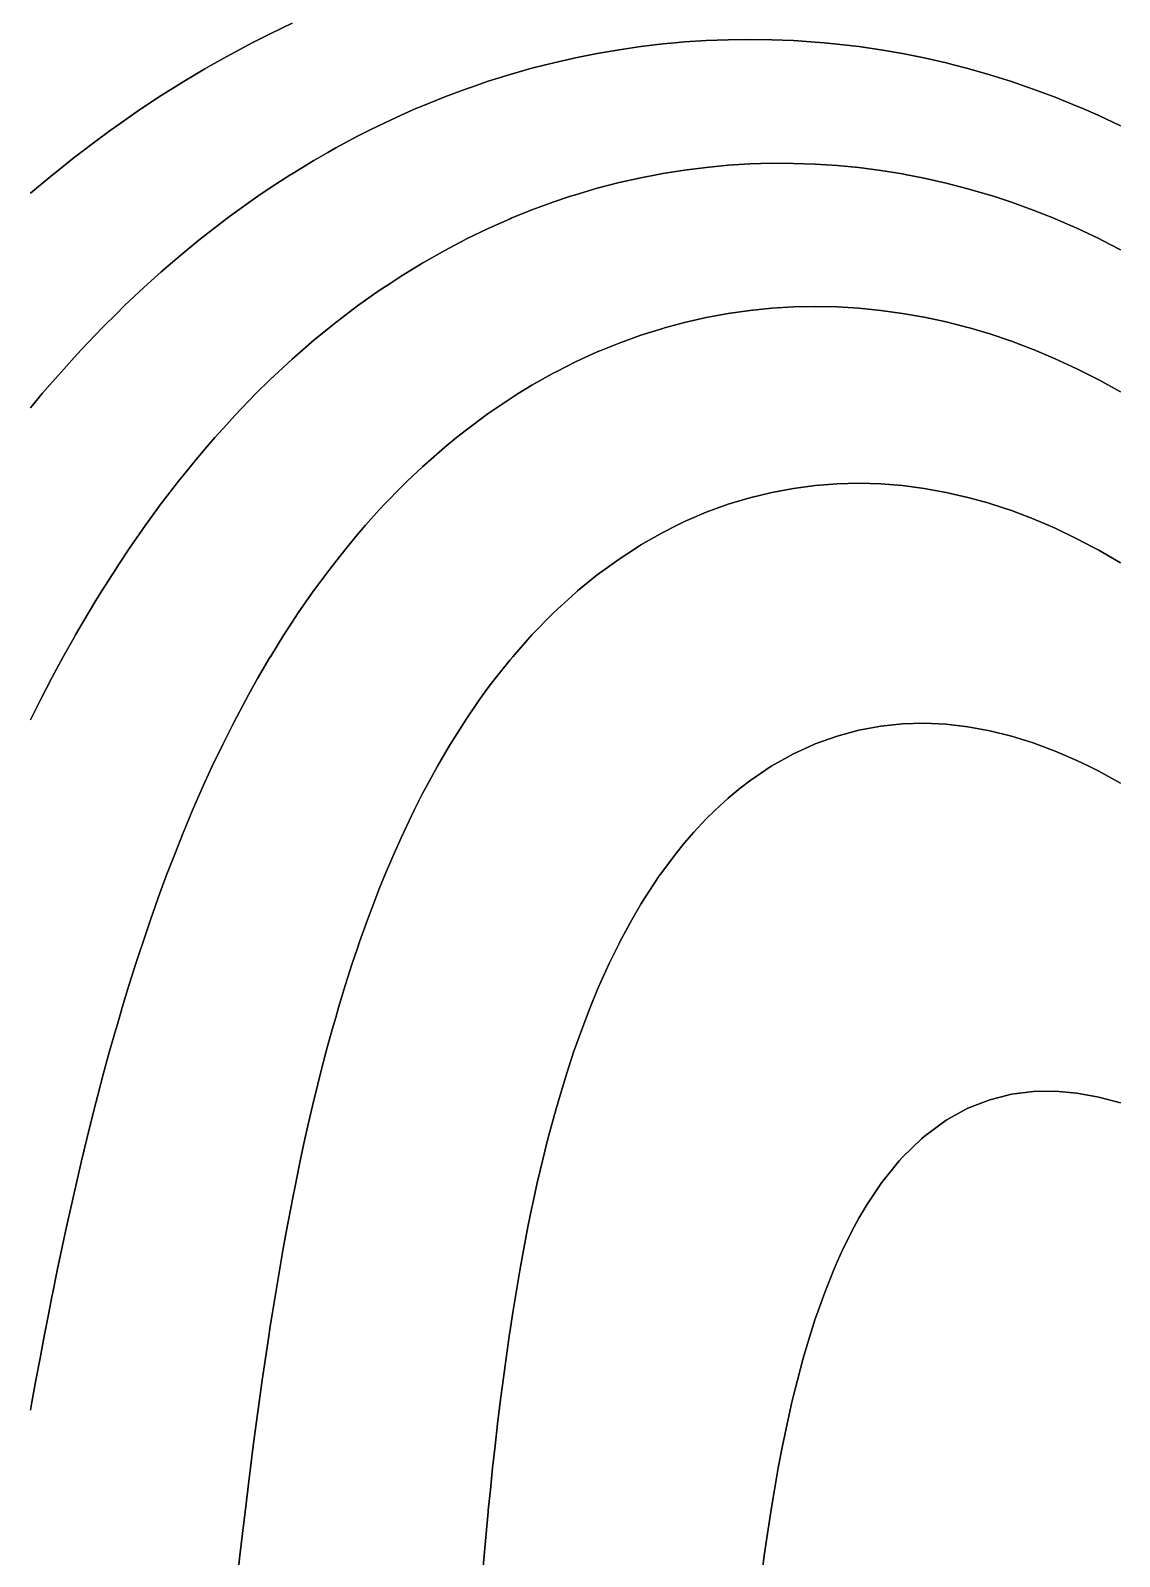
# Model space of a CAD drawing. Extents: x 1412622.5 to 1412673.9, y 4931530.8 to 4931599.9.
# Drawn here: x 1412622.45 to 1412630.91, y 4931552.77 to 4931564.62 of the extents above; entities that cross this region are included whole.
import ezdxf

# ---------------------------------------------------------------- set-up
doc = ezdxf.new("R2010")
doc.units = 0
doc.layers.add('line', color=2, linetype='CONTINUOUS')

msp = doc.modelspace()

# ---------------------------------------------------------------- linework, layer by layer
at = {"layer": 'line'}
for points in [[(1412624.485893, 4931564.673222), (1412624.316614, 4931564.591746), (1412624.17601, 4931564.520979), (1412624.147335, 4931564.506069), (1412623.978056, 4931564.414883), (1412623.863587, 4931564.350816), (1412623.808777, 4931564.319108), (1412623.639498, 4931564.218001), (1412623.578853, 4931564.180653), (1412623.470219, 4931564.111483), (1412623.316335, 4931564.01049), (1412623.30094, 4931564.000038), (1412623.131661, 4931563.882378), (1412623.072626, 4931563.840326), (1412622.962382, 4931563.75908), (1412622.844419, 4931563.670163), (1412622.793103, 4931563.630136), (1412622.629596, 4931563.5), (1412622.623824, 4931563.495246), (1412622.454545, 4931563.353562), (1412622.623824, 4931563.495246), (1412622.629596, 4931563.5), (1412622.793103, 4931563.630136), (1412622.844419, 4931563.670163), (1412622.962382, 4931563.75908), (1412623.072626, 4931563.840326), (1412623.131661, 4931563.882378), (1412623.30094, 4931564.000038), (1412623.316335, 4931564.01049), (1412623.470219, 4931564.111483), (1412623.578853, 4931564.180653), (1412623.639498, 4931564.218001), (1412623.808777, 4931564.319108), (1412623.863587, 4931564.350816), (1412623.978056, 4931564.414883), (1412624.147335, 4931564.506069), (1412624.17601, 4931564.520979), (1412624.316614, 4931564.591746), (1412624.485893, 4931564.673222)], [(1412627.457628, 4931564.520979), (1412627.363636, 4931564.512263), (1412627.194357, 4931564.492123), (1412627.025078, 4931564.467496), (1412626.855799, 4931564.438358), (1412626.68652, 4931564.40473), (1412626.517241, 4931564.366616), (1412626.454101, 4931564.350816), (1412626.347962, 4931564.32338), (1412626.178683, 4931564.275191), (1412626.009404, 4931564.222431), (1412625.885702, 4931564.180653), (1412625.840125, 4931564.164728), (1412625.670846, 4931564.101346), (1412625.501567, 4931564.033345), (1412625.447908, 4931564.01049), (1412625.332288, 4931563.959484), (1412625.163009, 4931563.880374), (1412625.081629, 4931563.840326), (1412624.99373, 4931563.795497), (1412624.824451, 4931563.704889), (1412624.762326, 4931563.670163), (1412624.655172, 4931563.608045), (1412624.485893, 4931563.505591), (1412624.476969, 4931563.5), (1412624.316614, 4931563.395786), (1412624.218773, 4931563.329837), (1412624.147335, 4931563.279859), (1412623.981033, 4931563.159674), (1412623.978056, 4931563.15744), (1412623.808777, 4931563.026995), (1412623.761425, 4931562.98951), (1412623.639498, 4931562.889303), (1412623.556409, 4931562.819347), (1412623.470219, 4931562.743989), (1412623.364067, 4931562.649184), (1412623.30094, 4931562.590634), (1412623.18283, 4931562.479021), (1412623.131661, 4931562.428796), (1412623.011437, 4931562.308858), (1412622.962382, 4931562.258037), (1412622.848816, 4931562.138695), (1412622.793103, 4931562.077924), (1412622.694027, 4931561.968531), (1412622.623824, 4931561.888063), (1412622.546361, 4931561.798368), (1412622.454545, 4931561.688068), (1412622.546361, 4931561.798368), (1412622.623824, 4931561.888063), (1412622.694027, 4931561.968531), (1412622.793103, 4931562.077924), (1412622.848816, 4931562.138695), (1412622.962382, 4931562.258037), (1412623.011437, 4931562.308858), (1412623.131661, 4931562.428796), (1412623.18283, 4931562.479021), (1412623.30094, 4931562.590634), (1412623.364067, 4931562.649184), (1412623.470219, 4931562.743989), (1412623.556409, 4931562.819347), (1412623.639498, 4931562.889303), (1412623.761425, 4931562.98951), (1412623.808777, 4931563.026995), (1412623.978056, 4931563.15744), (1412623.981033, 4931563.159674), (1412624.147335, 4931563.279859), (1412624.218773, 4931563.329837), (1412624.316614, 4931563.395786), (1412624.476969, 4931563.5), (1412624.485893, 4931563.505591), (1412624.655172, 4931563.608045), (1412624.762326, 4931563.670163), (1412624.824451, 4931563.704889), (1412624.99373, 4931563.795497), (1412625.081629, 4931563.840326), (1412625.163009, 4931563.880374), (1412625.332288, 4931563.959484), (1412625.447908, 4931564.01049), (1412625.501567, 4931564.033345), (1412625.670846, 4931564.101346), (1412625.840125, 4931564.164728), (1412625.885702, 4931564.180653), (1412626.009404, 4931564.222431), (1412626.178683, 4931564.275191), (1412626.347962, 4931564.32338), (1412626.454101, 4931564.350816), (1412626.517241, 4931564.366616), (1412626.68652, 4931564.40473), (1412626.855799, 4931564.438358), (1412627.025078, 4931564.467496), (1412627.194357, 4931564.492123), (1412627.363636, 4931564.512263), (1412627.457628, 4931564.520979)], [(1412627.457628, 4931564.520979), (1412627.532915, 4931564.527755), (1412627.702194, 4931564.538675), (1412627.871473, 4931564.545191), (1412628.040752, 4931564.547313), (1412628.210031, 4931564.545049), (1412628.37931, 4931564.538392), (1412628.548589, 4931564.527331), (1412628.617947, 4931564.520979), (1412628.717868, 4931564.511693), (1412628.887147, 4931564.491435), (1412629.056426, 4931564.466675), (1412629.225705, 4931564.437422), (1412629.394984, 4931564.403655), (1412629.564263, 4931564.365366), (1412629.621599, 4931564.350816), (1412629.733542, 4931564.321957), (1412629.902821, 4931564.273628), (1412630.0721, 4931564.220643), (1412630.189375, 4931564.180653), (1412630.241379, 4931564.162625), (1412630.410658, 4931564.09902), (1412630.579937, 4931564.030615), (1412630.626375, 4931564.01049), (1412630.749216, 4931563.95634), (1412630.918495, 4931563.876728)], [(1412630.918495, 4931563.876728), (1412630.749216, 4931563.95634), (1412630.626375, 4931564.01049), (1412630.579937, 4931564.030615), (1412630.410658, 4931564.09902), (1412630.241379, 4931564.162625), (1412630.189375, 4931564.180653), (1412630.0721, 4931564.220643), (1412629.902821, 4931564.273628), (1412629.733542, 4931564.321957), (1412629.621599, 4931564.350816), (1412629.564263, 4931564.365366), (1412629.394984, 4931564.403655), (1412629.225705, 4931564.437422), (1412629.056426, 4931564.466675), (1412628.887147, 4931564.491435), (1412628.717868, 4931564.511693), (1412628.617947, 4931564.520979), (1412628.548589, 4931564.527331), (1412628.37931, 4931564.538392), (1412628.210031, 4931564.545049), (1412628.040752, 4931564.547313), (1412627.871473, 4931564.545191), (1412627.702194, 4931564.538675), (1412627.532915, 4931564.527755), (1412627.457628, 4931564.520979)], [(1412627.326416, 4931563.5), (1412627.194357, 4931563.474305), (1412627.025078, 4931563.435902), (1412626.855799, 4931563.391953), (1412626.68652, 4931563.342476), (1412626.647323, 4931563.329837), (1412626.517241, 4931563.286264), (1412626.347962, 4931563.224024), (1412626.187353, 4931563.159674), (1412626.178683, 4931563.156061), (1412626.009404, 4931563.080407), (1412625.840125, 4931562.999064), (1412625.821376, 4931562.98951), (1412625.670846, 4931562.909683), (1412625.510482, 4931562.819347), (1412625.501567, 4931562.814117), (1412625.332288, 4931562.709863), (1412625.238507, 4931562.649184), (1412625.163009, 4931562.598288), (1412624.993793, 4931562.479021), (1412624.824451, 4931562.349929), (1412624.772519, 4931562.308858), (1412624.655172, 4931562.212103), (1412624.568998, 4931562.138695), (1412624.485893, 4931562.064865), (1412624.38057, 4931561.968531), (1412624.316614, 4931561.907526), (1412624.205107, 4931561.798368), (1412624.147335, 4931561.739395), (1412624.040882, 4931561.628205), (1412623.978056, 4931561.559779), (1412623.88651, 4931561.458042), (1412623.808777, 4931561.367973), (1412623.740843, 4931561.287879), (1412623.639498, 4931561.163323), (1412623.602954, 4931561.117716), (1412623.472059, 4931560.947552), (1412623.470219, 4931560.945063), (1412623.347851, 4931560.777389), (1412623.30094, 4931560.710452), (1412623.229336, 4931560.607226), (1412623.131661, 4931560.460653), (1412623.116075, 4931560.437063), (1412623.007896, 4931560.2669), (1412622.962382, 4931560.192461), (1412622.904227, 4931560.096737), (1412622.804737, 4931559.926573), (1412622.793103, 4931559.905913), (1412622.709273, 4931559.75641), (1412622.623824, 4931559.598225), (1412622.617372, 4931559.586247), (1412622.528979, 4931559.416084), (1412622.454545, 4931559.267523), (1412622.528979, 4931559.416084), (1412622.617372, 4931559.586247), (1412622.623824, 4931559.598225), (1412622.709273, 4931559.75641), (1412622.793103, 4931559.905913), (1412622.804737, 4931559.926573), (1412622.904227, 4931560.096737), (1412622.962382, 4931560.192461), (1412623.007896, 4931560.2669), (1412623.116075, 4931560.437063), (1412623.131661, 4931560.460653), (1412623.229336, 4931560.607226), (1412623.30094, 4931560.710452), (1412623.347851, 4931560.777389), (1412623.470219, 4931560.945063), (1412623.472059, 4931560.947552), (1412623.602954, 4931561.117716), (1412623.639498, 4931561.163323), (1412623.740843, 4931561.287879), (1412623.808777, 4931561.367973), (1412623.88651, 4931561.458042), (1412623.978056, 4931561.559779), (1412624.040882, 4931561.628205), (1412624.147335, 4931561.739395), (1412624.205107, 4931561.798368), (1412624.316614, 4931561.907526), (1412624.38057, 4931561.968531), (1412624.485893, 4931562.064865), (1412624.568998, 4931562.138695), (1412624.655172, 4931562.212103), (1412624.772519, 4931562.308858), (1412624.824451, 4931562.349929), (1412624.993793, 4931562.479021), (1412625.163009, 4931562.598288), (1412625.238507, 4931562.649184), (1412625.332288, 4931562.709863), (1412625.501567, 4931562.814117), (1412625.510482, 4931562.819347), (1412625.670846, 4931562.909683), (1412625.821376, 4931562.98951), (1412625.840125, 4931562.999064), (1412626.009404, 4931563.080407), (1412626.178683, 4931563.156061), (1412626.187353, 4931563.159674), (1412626.347962, 4931563.224024), (1412626.517241, 4931563.286264), (1412626.647323, 4931563.329837), (1412626.68652, 4931563.342476), (1412626.855799, 4931563.391953), (1412627.025078, 4931563.435902), (1412627.194357, 4931563.474305), (1412627.326416, 4931563.5)], [(1412627.326416, 4931563.5), (1412627.363636, 4931563.506983), (1412627.532915, 4931563.533562), (1412627.702194, 4931563.554754), (1412627.871473, 4931563.570559), (1412628.040752, 4931563.580971), (1412628.210031, 4931563.586015), (1412628.37931, 4931563.585704), (1412628.548589, 4931563.58003), (1412628.717868, 4931563.569019), (1412628.887147, 4931563.552676), (1412629.056426, 4931563.531027), (1412629.225705, 4931563.504056), (1412629.246875, 4931563.5), (1412629.394984, 4931563.471101), (1412629.564263, 4931563.432634), (1412629.733542, 4931563.388794), (1412629.902821, 4931563.339557), (1412629.932828, 4931563.329837), (1412630.0721, 4931563.283888), (1412630.241379, 4931563.222522), (1412630.40056, 4931563.159674), (1412630.410658, 4931563.155613), (1412630.579937, 4931563.081683), (1412630.749216, 4931563.002258), (1412630.774521, 4931562.98951), (1412630.918495, 4931562.915666)], [(1412630.918495, 4931562.915666), (1412630.774521, 4931562.98951), (1412630.749216, 4931563.002258), (1412630.579937, 4931563.081683), (1412630.410658, 4931563.155613), (1412630.40056, 4931563.159674), (1412630.241379, 4931563.222522), (1412630.0721, 4931563.283888), (1412629.932828, 4931563.329837), (1412629.902821, 4931563.339557), (1412629.733542, 4931563.388794), (1412629.564263, 4931563.432634), (1412629.394984, 4931563.471101), (1412629.246875, 4931563.5), (1412629.225705, 4931563.504056), (1412629.056426, 4931563.531027), (1412628.887147, 4931563.552676), (1412628.717868, 4931563.569019), (1412628.548589, 4931563.58003), (1412628.37931, 4931563.585704), (1412628.210031, 4931563.586015), (1412628.040752, 4931563.580971), (1412627.871473, 4931563.570559), (1412627.702194, 4931563.554754), (1412627.532915, 4931563.533562), (1412627.363636, 4931563.506983), (1412627.326416, 4931563.5)], [(1412627.377492, 4931562.308858), (1412627.532915, 4931562.350119), (1412627.702194, 4931562.388159), (1412627.871473, 4931562.419255), (1412628.040752, 4931562.44342), (1412628.210031, 4931562.46068), (1412628.37931, 4931562.471062), (1412628.548589, 4931562.474608), (1412628.717868, 4931562.471343), (1412628.887147, 4931562.461348), (1412629.056426, 4931562.444644), (1412629.225705, 4931562.421319), (1412629.394984, 4931562.3914), (1412629.564263, 4931562.354977), (1412629.733542, 4931562.312096), (1412629.744582, 4931562.308858), (1412629.902821, 4931562.261526), (1412630.0721, 4931562.204413), (1412630.241379, 4931562.140929), (1412630.246759, 4931562.138695), (1412630.410658, 4931562.069317), (1412630.579937, 4931561.991336), (1412630.625506, 4931561.968531), (1412630.749216, 4931561.905507), (1412630.918495, 4931561.812881)], [(1412630.918495, 4931561.812881), (1412630.749216, 4931561.905507), (1412630.625506, 4931561.968531), (1412630.579937, 4931561.991336), (1412630.410658, 4931562.069317), (1412630.246759, 4931562.138695), (1412630.241379, 4931562.140929), (1412630.0721, 4931562.204413), (1412629.902821, 4931562.261526), (1412629.744582, 4931562.308858), (1412629.733542, 4931562.312096), (1412629.564263, 4931562.354977), (1412629.394984, 4931562.3914), (1412629.225705, 4931562.421319), (1412629.056426, 4931562.444644), (1412628.887147, 4931562.461348), (1412628.717868, 4931562.471343), (1412628.548589, 4931562.474608), (1412628.37931, 4931562.471062), (1412628.210031, 4931562.46068), (1412628.040752, 4931562.44342), (1412627.871473, 4931562.419255), (1412627.702194, 4931562.388159), (1412627.532915, 4931562.350119), (1412627.377492, 4931562.308858)], [(1412627.377492, 4931562.308858), (1412627.363636, 4931562.305017), (1412627.194357, 4931562.251329), (1412627.025078, 4931562.19047), (1412626.895902, 4931562.138695), (1412626.855799, 4931562.121888), (1412626.68652, 4931562.044137), (1412626.535876, 4931561.968531), (1412626.517241, 4931561.958745), (1412626.347962, 4931561.863103), (1412626.241233, 4931561.798368), (1412626.178683, 4931561.758644), (1412626.009404, 4931561.644247), (1412625.98693, 4931561.628205), (1412625.840125, 4931561.518444), (1412625.763387, 4931561.458042), (1412625.670846, 4931561.381697), (1412625.562207, 4931561.287879), (1412625.501567, 4931561.232987), (1412625.379319, 4931561.117716), (1412625.332288, 4931561.071222), (1412625.211624, 4931560.947552), (1412625.163009, 4931560.895309), (1412625.056749, 4931560.777389), (1412624.99373, 4931560.704077), (1412624.912818, 4931560.607226), (1412624.824451, 4931560.496355), (1412624.778361, 4931560.437063), (1412624.655172, 4931560.27096), (1412624.652227, 4931560.2669), (1412624.534191, 4931560.096737), (1412624.485893, 4931560.023781), (1412624.422706, 4931559.926573), (1412624.317055, 4931559.75641), (1412624.316614, 4931559.755668), (1412624.217558, 4931559.586247), (1412624.147335, 4931559.460599), (1412624.122779, 4931559.416084), (1412624.032939, 4931559.245921), (1412623.978056, 4931559.137327), (1412623.947265, 4931559.075758), (1412623.865752, 4931558.905594), (1412623.808777, 4931558.781474), (1412623.787812, 4931558.735431), (1412623.713521, 4931558.565268), (1412623.642224, 4931558.395105), (1412623.639498, 4931558.388321), (1412623.574207, 4931558.224942), (1412623.508866, 4931558.054779), (1412623.470219, 4931557.950058), (1412623.446156, 4931557.884615), (1412623.386036, 4931557.714452), (1412623.328127, 4931557.544289), (1412623.30094, 4931557.461284), (1412623.272443, 4931557.374126), (1412623.218865, 4931557.203963), (1412623.167158, 4931557.0338), (1412623.131661, 4931556.912727), (1412623.117269, 4931556.863636), (1412623.069164, 4931556.693473), (1412623.022625, 4931556.52331), (1412622.977573, 4931556.353147), (1412622.962382, 4931556.293772), (1412622.933997, 4931556.182984), (1412622.891793, 4931556.012821), (1412622.850825, 4931555.842657), (1412622.811042, 4931555.672494), (1412622.793103, 4931555.593325), (1412622.772427, 4931555.502331), (1412622.734869, 4931555.332168), (1412622.698313, 4931555.162005), (1412622.662673, 4931554.991841), (1412622.627918, 4931554.821678), (1412622.623824, 4931554.801049), (1412622.594036, 4931554.651515), (1412622.56091, 4931554.481352), (1412622.528547, 4931554.311189), (1412622.496852, 4931554.141026), (1412622.465809, 4931553.970862), (1412622.454545, 4931553.90765), (1412622.465809, 4931553.970862), (1412622.496852, 4931554.141026), (1412622.528547, 4931554.311189), (1412622.56091, 4931554.481352), (1412622.594036, 4931554.651515), (1412622.623824, 4931554.801049), (1412622.627918, 4931554.821678), (1412622.662673, 4931554.991841), (1412622.698313, 4931555.162005), (1412622.734869, 4931555.332168), (1412622.772427, 4931555.502331), (1412622.793103, 4931555.593325), (1412622.811042, 4931555.672494), (1412622.850825, 4931555.842657), (1412622.891793, 4931556.012821), (1412622.933997, 4931556.182984), (1412622.962382, 4931556.293772), (1412622.977573, 4931556.353147), (1412623.022625, 4931556.52331), (1412623.069164, 4931556.693473), (1412623.117269, 4931556.863636), (1412623.131661, 4931556.912727), (1412623.167158, 4931557.0338), (1412623.218865, 4931557.203963), (1412623.272443, 4931557.374126), (1412623.30094, 4931557.461284), (1412623.328127, 4931557.544289), (1412623.386036, 4931557.714452), (1412623.446156, 4931557.884615), (1412623.470219, 4931557.950058), (1412623.508866, 4931558.054779), (1412623.574207, 4931558.224942), (1412623.639498, 4931558.388321), (1412623.642224, 4931558.395105), (1412623.713521, 4931558.565268), (1412623.787812, 4931558.735431), (1412623.808777, 4931558.781474), (1412623.865752, 4931558.905594), (1412623.947265, 4931559.075758), (1412623.978056, 4931559.137327), (1412624.032939, 4931559.245921), (1412624.122779, 4931559.416084), (1412624.147335, 4931559.460599), (1412624.217558, 4931559.586247), (1412624.316614, 4931559.755668), (1412624.317055, 4931559.75641), (1412624.422706, 4931559.926573), (1412624.485893, 4931560.023781), (1412624.534191, 4931560.096737), (1412624.652227, 4931560.2669), (1412624.655172, 4931560.27096), (1412624.778361, 4931560.437063), (1412624.824451, 4931560.496355), (1412624.912818, 4931560.607226), (1412624.99373, 4931560.704077), (1412625.056749, 4931560.777389), (1412625.163009, 4931560.895309), (1412625.211624, 4931560.947552), (1412625.332288, 4931561.071222), (1412625.379319, 4931561.117716), (1412625.501567, 4931561.232987), (1412625.562207, 4931561.287879), (1412625.670846, 4931561.381697), (1412625.763387, 4931561.458042), (1412625.840125, 4931561.518444), (1412625.98693, 4931561.628205), (1412626.009404, 4931561.644247), (1412626.178683, 4931561.758644), (1412626.241233, 4931561.798368), (1412626.347962, 4931561.863103), (1412626.517241, 4931561.958745), (1412626.535876, 4931561.968531), (1412626.68652, 4931562.044137), (1412626.855799, 4931562.121888), (1412626.895902, 4931562.138695), (1412627.025078, 4931562.19047), (1412627.194357, 4931562.251329), (1412627.363636, 4931562.305017), (1412627.377492, 4931562.308858)], [(1412627.897583, 4931560.947552), (1412628.040752, 4931560.990196), (1412628.210031, 4931561.031261), (1412628.37931, 4931561.062954), (1412628.548589, 4931561.08535), (1412628.717868, 4931561.098566), (1412628.887147, 4931561.102705), (1412629.056426, 4931561.097939), (1412629.225705, 4931561.084422), (1412629.394984, 4931561.062319), (1412629.564263, 4931561.031797), (1412629.733542, 4931560.993064), (1412629.898315, 4931560.947552), (1412629.902821, 4931560.946284), (1412630.0721, 4931560.889975), (1412630.241379, 4931560.825898), (1412630.355534, 4931560.777389), (1412630.410658, 4931560.753572), (1412630.579937, 4931560.672319), (1412630.704161, 4931560.607226), (1412630.749216, 4931560.583266), (1412630.918495, 4931560.485273)], [(1412630.918495, 4931560.485273), (1412630.749216, 4931560.583266), (1412630.704161, 4931560.607226), (1412630.579937, 4931560.672319), (1412630.410658, 4931560.753572), (1412630.355534, 4931560.777389), (1412630.241379, 4931560.825898), (1412630.0721, 4931560.889975), (1412629.902821, 4931560.946284), (1412629.898315, 4931560.947552), (1412629.733542, 4931560.993064), (1412629.564263, 4931561.031797), (1412629.394984, 4931561.062319), (1412629.225705, 4931561.084422), (1412629.056426, 4931561.097939), (1412628.887147, 4931561.102705), (1412628.717868, 4931561.098566), (1412628.548589, 4931561.08535), (1412628.37931, 4931561.062954), (1412628.210031, 4931561.031261), (1412628.040752, 4931560.990196), (1412627.897583, 4931560.947552)], [(1412627.897583, 4931560.947552), (1412627.871473, 4931560.939367), (1412627.702194, 4931560.876985), (1412627.532915, 4931560.804685), (1412627.476258, 4931560.777389), (1412627.363636, 4931560.72022), (1412627.194357, 4931560.624337), (1412627.166804, 4931560.607226), (1412627.025078, 4931560.514418), (1412626.916603, 4931560.437063), (1412626.855799, 4931560.391311), (1412626.702327, 4931560.2669), (1412626.68652, 4931560.253372), (1412626.517241, 4931560.098775), (1412626.515136, 4931560.096737), (1412626.34861, 4931559.926573), (1412626.347962, 4931559.925875), (1412626.198745, 4931559.75641), (1412626.178683, 4931559.732336), (1412626.062257, 4931559.586247), (1412626.009404, 4931559.516162), (1412625.936847, 4931559.416084), (1412625.840125, 4931559.275174), (1412625.820737, 4931559.245921), (1412625.71374, 4931559.075758), (1412625.670846, 4931559.003758), (1412625.614078, 4931558.905594), (1412625.520805, 4931558.735431), (1412625.501567, 4931558.698442), (1412625.434044, 4931558.565268), (1412625.352229, 4931558.395105), (1412625.332288, 4931558.351427), (1412625.27576, 4931558.224942), (1412625.203542, 4931558.054779), (1412625.163009, 4931557.95424), (1412625.135443, 4931557.884615), (1412625.071388, 4931557.714452), (1412625.010456, 4931557.544289), (1412624.99373, 4931557.495166), (1412624.953108, 4931557.374126), (1412624.898737, 4931557.203963), (1412624.846914, 4931557.0338), (1412624.824451, 4931556.956351), (1412624.797862, 4931556.863636), (1412624.751326, 4931556.693473), (1412624.70691, 4931556.52331), (1412624.664463, 4931556.353147), (1412624.655172, 4931556.314078), (1412624.624242, 4931556.182984), (1412624.585837, 4931556.012821), (1412624.549058, 4931555.842657), (1412624.51382, 4931555.672494), (1412624.485893, 4931555.531819), (1412624.48007, 4931555.502331), (1412624.447922, 4931555.332168), (1412624.41701, 4931555.162005), (1412624.387282, 4931554.991841), (1412624.35867, 4931554.821678), (1412624.33109, 4931554.651515), (1412624.316614, 4931554.558778), (1412624.30456, 4931554.481352), (1412624.279039, 4931554.311189), (1412624.254356, 4931554.141026), (1412624.230427, 4931553.970862), (1412624.207264, 4931553.800699), (1412624.184769, 4931553.630536), (1412624.162936, 4931553.460373), (1412624.147335, 4931553.335468), (1412624.141684, 4931553.29021), (1412624.121055, 4931553.120047), (1412624.100925, 4931552.949883), (1412624.081255, 4931552.77972), (1412624.06202, 4931552.609557)], [(1412624.06202, 4931552.609557), (1412624.081255, 4931552.77972), (1412624.100925, 4931552.949883), (1412624.121055, 4931553.120047), (1412624.141684, 4931553.29021), (1412624.147335, 4931553.335468), (1412624.162936, 4931553.460373), (1412624.184769, 4931553.630536), (1412624.207264, 4931553.800699), (1412624.230427, 4931553.970862), (1412624.254356, 4931554.141026), (1412624.279039, 4931554.311189), (1412624.30456, 4931554.481352), (1412624.316614, 4931554.558778), (1412624.33109, 4931554.651515), (1412624.35867, 4931554.821678), (1412624.387282, 4931554.991841), (1412624.41701, 4931555.162005), (1412624.447922, 4931555.332168), (1412624.48007, 4931555.502331), (1412624.485893, 4931555.531819), (1412624.51382, 4931555.672494), (1412624.549058, 4931555.842657), (1412624.585837, 4931556.012821), (1412624.624242, 4931556.182984), (1412624.655172, 4931556.314078), (1412624.664463, 4931556.353147), (1412624.70691, 4931556.52331), (1412624.751326, 4931556.693473), (1412624.797862, 4931556.863636), (1412624.824451, 4931556.956351), (1412624.846914, 4931557.0338), (1412624.898737, 4931557.203963), (1412624.953108, 4931557.374126), (1412624.99373, 4931557.495166), (1412625.010456, 4931557.544289), (1412625.071388, 4931557.714452), (1412625.135443, 4931557.884615), (1412625.163009, 4931557.95424), (1412625.203542, 4931558.054779), (1412625.27576, 4931558.224942), (1412625.332288, 4931558.351427), (1412625.352229, 4931558.395105), (1412625.434044, 4931558.565268), (1412625.501567, 4931558.698442), (1412625.520805, 4931558.735431), (1412625.614078, 4931558.905594), (1412625.670846, 4931559.003758), (1412625.71374, 4931559.075758), (1412625.820737, 4931559.245921), (1412625.840125, 4931559.275174), (1412625.936847, 4931559.416084), (1412626.009404, 4931559.516162), (1412626.062257, 4931559.586247), (1412626.178683, 4931559.732336), (1412626.198745, 4931559.75641), (1412626.347962, 4931559.925875), (1412626.34861, 4931559.926573), (1412626.515136, 4931560.096737), (1412626.517241, 4931560.098775), (1412626.68652, 4931560.253372), (1412626.702327, 4931560.2669), (1412626.855799, 4931560.391311), (1412626.916603, 4931560.437063), (1412627.025078, 4931560.514418), (1412627.166804, 4931560.607226), (1412627.194357, 4931560.624337), (1412627.363636, 4931560.72022), (1412627.476258, 4931560.777389), (1412627.532915, 4931560.804685), (1412627.702194, 4931560.876985), (1412627.871473, 4931560.939367), (1412627.897583, 4931560.947552)], [(1412628.538249, 4931559.075758), (1412628.548589, 4931559.080238), (1412628.717868, 4931559.140165), (1412628.887147, 4931559.185699), (1412629.056426, 4931559.217239), (1412629.225705, 4931559.235243), (1412629.394984, 4931559.240173), (1412629.564263, 4931559.232561), (1412629.733542, 4931559.212955), (1412629.902821, 4931559.18191), (1412630.0721, 4931559.140031), (1412630.241379, 4931559.087874), (1412630.27393, 4931559.075758), (1412630.410658, 4931559.024325), (1412630.579937, 4931558.95107), (1412630.672865, 4931558.905594), (1412630.749216, 4931558.867952), (1412630.918495, 4931558.775157)], [(1412630.918495, 4931558.775157), (1412630.749216, 4931558.867952), (1412630.672865, 4931558.905594), (1412630.579937, 4931558.95107), (1412630.410658, 4931559.024325), (1412630.27393, 4931559.075758), (1412630.241379, 4931559.087874), (1412630.0721, 4931559.140031), (1412629.902821, 4931559.18191), (1412629.733542, 4931559.212955), (1412629.564263, 4931559.232561), (1412629.394984, 4931559.240173), (1412629.225705, 4931559.235243), (1412629.056426, 4931559.217239), (1412628.887147, 4931559.185699), (1412628.717868, 4931559.140165), (1412628.548589, 4931559.080238), (1412628.538249, 4931559.075758)], [(1412628.538249, 4931559.075758), (1412628.37931, 4931559.002419), (1412628.210031, 4931558.908614), (1412628.205293, 4931558.905594), (1412628.040752, 4931558.793792), (1412627.965176, 4931558.735431), (1412627.871473, 4931558.65818), (1412627.770208, 4931558.565268), (1412627.702194, 4931558.49858), (1412627.605871, 4931558.395105), (1412627.532915, 4931558.311332), (1412627.463396, 4931558.224942), (1412627.363636, 4931558.092346), (1412627.33724, 4931558.054779), (1412627.225124, 4931557.884615), (1412627.194357, 4931557.834749), (1412627.124296, 4931557.714452), (1412627.031678, 4931557.544289), (1412627.025078, 4931557.531382), (1412626.948527, 4931557.374126), (1412626.871074, 4931557.203963), (1412626.855799, 4931557.168254), (1412626.800634, 4931557.0338), (1412626.735194, 4931556.863636), (1412626.68652, 4931556.728738), (1412626.674238, 4931556.693473), (1412626.618473, 4931556.52331), (1412626.566098, 4931556.353147), (1412626.517241, 4931556.184005), (1412626.516955, 4931556.182984), (1412626.471914, 4931556.012821), (1412626.429562, 4931555.842657), (1412626.389705, 4931555.672494), (1412626.352188, 4931555.502331), (1412626.347962, 4931555.482027), (1412626.317456, 4931555.332168), (1412626.284799, 4931555.162005), (1412626.25398, 4931554.991841), (1412626.224864, 4931554.821678), (1412626.197376, 4931554.651515), (1412626.178683, 4931554.529367), (1412626.171455, 4931554.481352), (1412626.147223, 4931554.311189), (1412626.124244, 4931554.141026), (1412626.102429, 4931553.970862), (1412626.081689, 4931553.800699), (1412626.061961, 4931553.630536), (1412626.043187, 4931553.460373), (1412626.025276, 4931553.29021), (1412626.009404, 4931553.132417), (1412626.008173, 4931553.120047), (1412625.991962, 4931552.949883), (1412625.976452, 4931552.77972), (1412625.961526, 4931552.609557)], [(1412625.961526, 4931552.609557), (1412625.976452, 4931552.77972), (1412625.991962, 4931552.949883), (1412626.008173, 4931553.120047), (1412626.009404, 4931553.132417), (1412626.025276, 4931553.29021), (1412626.043187, 4931553.460373), (1412626.061961, 4931553.630536), (1412626.081689, 4931553.800699), (1412626.102429, 4931553.970862), (1412626.124244, 4931554.141026), (1412626.147223, 4931554.311189), (1412626.171455, 4931554.481352), (1412626.178683, 4931554.529367), (1412626.197376, 4931554.651515), (1412626.224864, 4931554.821678), (1412626.25398, 4931554.991841), (1412626.284799, 4931555.162005), (1412626.317456, 4931555.332168), (1412626.347962, 4931555.482027), (1412626.352188, 4931555.502331), (1412626.389705, 4931555.672494), (1412626.429562, 4931555.842657), (1412626.471914, 4931556.012821), (1412626.516955, 4931556.182984), (1412626.517241, 4931556.184005), (1412626.566098, 4931556.353147), (1412626.618473, 4931556.52331), (1412626.674238, 4931556.693473), (1412626.68652, 4931556.728738), (1412626.735194, 4931556.863636), (1412626.800634, 4931557.0338), (1412626.855799, 4931557.168254), (1412626.871074, 4931557.203963), (1412626.948527, 4931557.374126), (1412627.025078, 4931557.531382), (1412627.031678, 4931557.544289), (1412627.124296, 4931557.714452), (1412627.194357, 4931557.834749), (1412627.225124, 4931557.884615), (1412627.33724, 4931558.054779), (1412627.363636, 4931558.092346), (1412627.463396, 4931558.224942), (1412627.532915, 4931558.311332), (1412627.605871, 4931558.395105), (1412627.702194, 4931558.49858), (1412627.770208, 4931558.565268), (1412627.871473, 4931558.65818), (1412627.965176, 4931558.735431), (1412628.040752, 4931558.793792), (1412628.205293, 4931558.905594), (1412628.210031, 4931558.908614), (1412628.37931, 4931559.002419), (1412628.538249, 4931559.075758)], [(1412630.043157, 4931556.353147), (1412630.0721, 4931556.35999), (1412630.241379, 4931556.380872), (1412630.410658, 4931556.38316), (1412630.579937, 4931556.368477), (1412630.664718, 4931556.353147), (1412630.749216, 4931556.337958), (1412630.918495, 4931556.292718)], [(1412630.918495, 4931556.292718), (1412630.749216, 4931556.337958), (1412630.664718, 4931556.353147), (1412630.579937, 4931556.368477), (1412630.410658, 4931556.38316), (1412630.241379, 4931556.380872), (1412630.0721, 4931556.35999), (1412630.043157, 4931556.353147)], [(1412630.043157, 4931556.353147), (1412629.902821, 4931556.317195), (1412629.733542, 4931556.250828), (1412629.607188, 4931556.182984), (1412629.564263, 4931556.157929), (1412629.394984, 4931556.03319), (1412629.372089, 4931556.012821), (1412629.225705, 4931555.870871), (1412629.200795, 4931555.842657), (1412629.062921, 4931555.672494), (1412629.056426, 4931555.66378), (1412628.949756, 4931555.502331), (1412628.887147, 4931555.398566), (1412628.850936, 4931555.332168), (1412628.765239, 4931555.162005), (1412628.717868, 4931555.059675), (1412628.688948, 4931554.991841), (1412628.621657, 4931554.821678), (1412628.559849, 4931554.651515), (1412628.548589, 4931554.618189), (1412628.505264, 4931554.481352), (1412628.455369, 4931554.311189), (1412628.409237, 4931554.141026), (1412628.37931, 4931554.022102), (1412628.367068, 4931553.970862), (1412628.329067, 4931553.800699), (1412628.293779, 4931553.630536), (1412628.260952, 4931553.460373), (1412628.230394, 4931553.29021), (1412628.210031, 4931553.168597), (1412628.202213, 4931553.120047), (1412628.176457, 4931552.949883), (1412628.152407, 4931552.77972), (1412628.129868, 4931552.609557)], [(1412628.129868, 4931552.609557), (1412628.152407, 4931552.77972), (1412628.176457, 4931552.949883), (1412628.202213, 4931553.120047), (1412628.210031, 4931553.168597), (1412628.230394, 4931553.29021), (1412628.260952, 4931553.460373), (1412628.293779, 4931553.630536), (1412628.329067, 4931553.800699), (1412628.367068, 4931553.970862), (1412628.37931, 4931554.022102), (1412628.409237, 4931554.141026), (1412628.455369, 4931554.311189), (1412628.505264, 4931554.481352), (1412628.548589, 4931554.618189), (1412628.559849, 4931554.651515), (1412628.621657, 4931554.821678), (1412628.688948, 4931554.991841), (1412628.717868, 4931555.059675), (1412628.765239, 4931555.162005), (1412628.850936, 4931555.332168), (1412628.887147, 4931555.398566), (1412628.949756, 4931555.502331), (1412629.056426, 4931555.66378), (1412629.062921, 4931555.672494), (1412629.200795, 4931555.842657), (1412629.225705, 4931555.870871), (1412629.372089, 4931556.012821), (1412629.394984, 4931556.03319), (1412629.564263, 4931556.157929), (1412629.607188, 4931556.182984), (1412629.733542, 4931556.250828), (1412629.902821, 4931556.317195), (1412630.043157, 4931556.353147)]]:
    msp.add_lwpolyline(points, dxfattribs=at)

doc.saveas('drawing.dxf')
